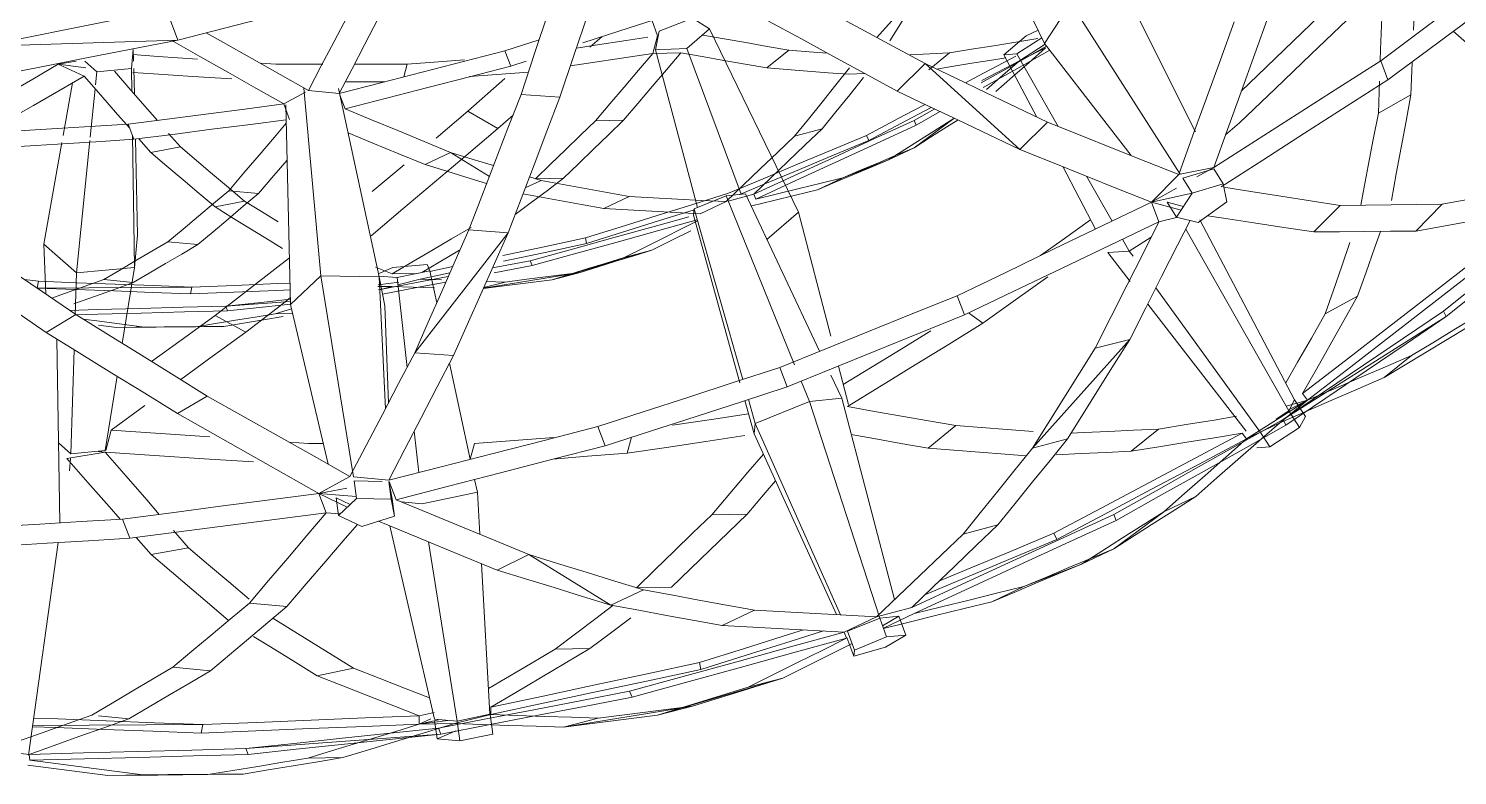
# Model space of a CAD drawing. Header units: inches. Extents: x -1427 to 2274, y -2183 to 260.
# Drawn here: x 793.73 to 799.29, y -439.28 to -436.37 of the extents above; entities that cross this region are included whole.
import ezdxf

# ---------------------------------------------------------------- set-up
doc = ezdxf.new("R2010")
doc.units = ezdxf.units.IN
doc.header["$MEASUREMENT"] = 0
doc.layers.add('G-IMPT', color=8, linetype='Continuous', lineweight=9)

# ---------------------------------------------------------------- blocks, each defined once
blk = doc.blocks.new('Family - ___-2596914-_A1004 - Light Fixture Schedule')
at = {"layer": 'G-IMPT'}
for p, q in [((-11.1362, -435.741), (-10.8007, -436.4304)), ((-11.2591, -436.1901), (-11.4533, -436.4071)), ((-10.2134, -436.7742), (-10.4952, -436.2116)), ((-14.1736, -436.417), (-14.2176, -436.2991)), ((-10.8007, -436.4304), (-10.6987, -436.2732)), ((-10.6987, -436.2732), (-10.2724, -436.9389)), ((-12.3073, -436.4007), (-12.3291, -436.3386)), ((-12.1712, -436.3319), (-12.3004, -436.3823)), ((-12.1712, -436.3319), (-12.1049, -436.3733)), ((-12.767, -436.4158), (-12.9005, -436.4592)), ((-12.5228, -436.4036), (-12.57, -436.4453)), ((-12.3255, -436.4689), (-12.3073, -436.4007)), ((-12.3004, -436.3823), (-12.3141, -436.4549)), ((-12.1049, -436.3733), (-12.1932, -436.4493)), ((-12.1049, -436.3733), (-11.7577, -437.0874)), ((-10.9584, -436.4741), (-10.8725, -436.4009)), ((-10.9087, -436.4709), (-10.8115, -436.4082)), ((-10.8725, -436.4009), (-10.8258, -436.3789)), ((-8.5608, -436.9517), (-9.2107, -436.3822)), ((-14.1736, -436.417), (-14.9431, -436.4424)), ((-14.3469, -436.4534), (-14.3545, -436.5282)), ((-14.3469, -436.4534), (-14.3458, -436.4993)), ((-12.878, -436.5186), (-12.9005, -436.4592)), ((-12.2161, -436.467), (-12.3255, -436.4689)), ((-12.1932, -436.4493), (-12.3141, -436.4549)), ((-12.3141, -436.4549), (-12.1514, -437.0685)), ((-12.1932, -436.4493), (-11.9807, -437.0171)), ((-11.7958, -436.4563), (-11.8814, -436.5255)), ((-11.1707, -436.4673), (-11.2512, -436.5324)), ((-10.9584, -436.4741), (-10.9087, -436.4709)), ((-10.9087, -436.4709), (-10.7472, -436.7538)), ((-10.8986, -436.4973), (-10.7982, -436.4336)), ((-10.7962, -436.4473), (-10.8986, -436.4973)), ((-10.8007, -436.4304), (-10.4632, -436.8667)), ((-14.5692, -436.4993), (-14.6387, -436.5114)), ((-14.5319, -436.5246), (-14.6387, -436.5114)), ((-14.5386, -436.5581), (-14.6387, -436.5114)), ((-14.4885, -436.541), (-14.5354, -436.4993)), ((-14.3452, -436.5274), (-14.3428, -436.6273)), ((-13.8525, -436.5075), (-13.7926, -436.5115)), ((-13.2809, -436.5115), (-13.2939, -436.5601)), ((-12.878, -436.5186), (-12.8185, -436.4993)), ((-11.3745, -436.6158), (-11.2649, -436.5089)), ((-11.2649, -436.5089), (-10.8973, -436.8424)), ((-10.8986, -436.4973), (-11.045, -436.5749)), ((-10.9584, -436.4741), (-10.8309, -436.7172)), ((-9.4643, -436.5714), (-9.4923, -436.4975)), ((-9.3693, -436.5045), (-9.3743, -436.6299)), ((-14.4885, -436.541), (-14.4936, -436.591)), ((-14.3545, -436.5282), (-14.4885, -436.541)), ((-14.3545, -436.5288), (-14.3532, -436.6154)), ((-13.0445, -436.6939), (-12.9007, -436.5664)), ((-11.4995, -436.5471), (-11.5636, -436.5502)), ((-9.5014, -436.7016), (-9.4969, -436.5775)), ((-14.5832, -436.5837), (-14.6198, -436.7889)), ((-14.4953, -436.6074), (-14.5144, -436.7945)), ((-13.6767, -436.6193), (-13.7614, -436.6657)), ((-13.6829, -436.6037), (-13.6166, -437.3347)), ((-13.5453, -436.6246), (-13.6652, -436.613)), ((-13.5483, -436.6058), (-13.39, -437.3383)), ((-13.5225, -436.6847), (-13.5427, -436.6316)), ((-12.6869, -436.6393), (-12.838, -436.6285)), ((-9.3743, -436.6299), (-9.5014, -436.7016)), ((-13.7387, -436.7257), (-13.7614, -436.6657)), ((-13.7534, -436.6696), (-13.7353, -437.4458)), ((-13.1687, -436.7983), (-13.0445, -436.6939)), ((-12.9285, -436.7617), (-13.0445, -436.6939)), ((-11.2281, -436.6853), (-11.3085, -436.7304)), ((-14.3445, -436.8034), (-14.3666, -436.7448)), ((-12.8691, -436.7093), (-12.9285, -436.7617)), ((-12.4397, -436.7293), (-12.5487, -436.7311)), ((-11.3007, -436.7487), (-11.3085, -436.7304)), ((-11.3078, -436.8359), (-11.1539, -436.7221)), ((-11.3007, -436.7487), (-11.2063, -436.6957)), ((-10.7896, -436.737), (-10.8973, -436.8424)), ((-10.0413, -436.7396), (-10.096, -436.7858)), ((-14.3506, -436.7873), (-14.3428, -437.302)), ((-14.3387, -436.8027), (-14.33, -437.1761)), ((-14.2781, -436.8543), (-14.325, -436.8009)), ((-14.2094, -436.7803), (-14.1637, -436.8328)), ((-11.6665, -436.7624), (-11.7731, -436.7909)), ((-11.4929, -436.7883), (-11.4843, -436.8079)), ((-14.6245, -436.8154), (-14.695, -437.2111)), ((-14.5157, -436.8075), (-14.5684, -437.3236)), ((-14.1637, -436.8328), (-14.2781, -436.8543)), ((-13.2113, -436.9017), (-13.1129, -436.8542)), ((-12.9611, -436.948), (-13.1129, -436.8542)), ((-11.3078, -436.8359), (-11.4082, -436.8837)), ((-13.4173, -437.007), (-13.293, -436.9026)), ((-11.4082, -436.8837), (-11.5859, -436.9529)), ((-10.7299, -436.9095), (-10.602, -437.1532)), ((-10.1417, -436.9127), (-10.2724, -436.9389)), ((-10.1417, -436.9127), (-10.2077, -436.9497)), ((-12.7593, -436.9631), (-12.8213, -436.9925)), ((-12.7593, -436.9631), (-12.8048, -436.949)), ((-12.6725, -436.9547), (-12.7816, -436.9565)), ((-11.6847, -436.9997), (-11.5859, -436.9529)), ((-10.6371, -436.9467), (-10.5371, -437.122)), ((-10.2784, -436.9401), (-10.3838, -437.0484)), ((-10.2622, -436.9549), (-10.1413, -436.9183)), ((-10.2622, -436.9549), (-10.226, -437.013)), ((-10.1051, -436.9764), (-10.1413, -436.9183)), ((-13.86, -437.0143), (-13.9756, -437.004)), ((-12.4174, -437.026), (-12.5163, -437.0726)), ((-12.1646, -437.0739), (-12.0396, -437.0229)), ((-12.0396, -437.0229), (-11.9649, -437.0156)), ((-12.0396, -437.0229), (-11.7732, -437.6812)), ((-11.9319, -437.0171), (-12.0312, -437.0436)), ((-11.9649, -437.0156), (-11.676, -437.6284)), ((-11.924, -437.0357), (-11.9319, -437.0171)), ((-10.2863, -436.9937), (-10.3838, -437.0484)), ((-10.226, -437.0132), (-10.3838, -437.0484)), ((-10.2866, -437.1064), (-10.226, -437.013)), ((-10.226, -437.013), (-10.1051, -436.9764)), ((-10.091, -437.0471), (-10.1051, -436.9764)), ((-13.9135, -437.0441), (-14.0288, -437.0667)), ((-12.1646, -437.0739), (-12.1673, -437.098)), ((-12.1646, -437.0739), (-11.9751, -437.738)), ((-12.0401, -437.046), (-12.1406, -437.0933)), ((-10.3552, -437.1242), (-10.3838, -437.0484)), ((-10.2692, -437.0795), (-10.3838, -437.0484)), ((-10.3227, -437.0483), (-10.2866, -437.1064)), ((-10.3227, -437.0483), (-10.2593, -437.0643)), ((-10.2031, -437.1274), (-10.091, -437.0471)), ((-9.6496, -437.0603), (-9.7519, -437.1638)), ((-9.2529, -437.0554), (-9.3554, -437.1605)), ((-12.1673, -437.098), (-11.986, -437.7507)), ((-11.7577, -437.0874), (-11.881, -437.1936)), ((-11.6326, -437.5699), (-11.7577, -437.0874)), ((-10.2866, -437.1082), (-10.3552, -437.1242)), ((-10.2866, -437.1064), (-10.2031, -437.1274)), ((-10.1959, -437.1163), (-9.8271, -437.8169)), ((-14.33, -437.1761), (-14.3428, -437.302)), ((-12.8879, -437.1672), (-13.2516, -437.634)), ((-12.8879, -437.1672), (-13.0413, -437.1562)), ((-12.5868, -437.1871), (-12.5826, -437.2083)), ((-10.4971, -437.1922), (-10.4705, -437.2387)), ((-10.3852, -437.1837), (-10.4705, -437.2387)), ((-10.251, -437.1527), (-9.8494, -437.8601)), ((-14.695, -437.2111), (-14.5684, -437.3236)), ((-14.695, -437.2111), (-14.6873, -437.4055)), ((-14.0954, -437.2131), (-14.2119, -437.202)), ((-12.3293, -437.235), (-12.7165, -437.3499)), ((-12.3293, -437.235), (-12.4359, -437.2632)), ((-10.4705, -437.2387), (-10.5543, -437.2442)), ((-10.4669, -437.3569), (-10.5543, -437.2442)), ((-10.4561, -437.2587), (-10.4705, -437.2387)), ((-14.3428, -437.302), (-14.5684, -437.3236)), ((-14.3898, -437.5975), (-14.3428, -437.302)), ((-13.4046, -437.3015), (-13.3393, -437.3269)), ((-13.3371, -437.3025), (-13.3944, -437.3273)), ((-13.2034, -437.291), (-13.3371, -437.3025)), ((-13.2034, -437.291), (-13.193, -437.3152)), ((-13.193, -437.3172), (-13.1037, -437.298)), ((-12.8026, -437.2761), (-12.9488, -437.3041)), ((-12.9424, -437.3227), (-12.7948, -437.2944)), ((-12.7948, -437.2944), (-12.8026, -437.2761)), ((-14.7698, -437.349), (-14.7154, -437.3556)), ((-14.7154, -437.3556), (-14.7214, -437.3825)), ((-14.5684, -437.3236), (-14.5734, -437.4866)), ((-14.3477, -437.3611), (-14.4613, -437.3493)), ((-13.7353, -437.4458), (-13.6166, -437.3347)), ((-13.39, -437.3383), (-13.6166, -437.3347)), ((-13.6166, -437.3347), (-13.4896, -438.1167)), ((-13.3139, -437.3589), (-13.3938, -437.3698)), ((-13.3204, -437.3416), (-13.3911, -437.3354)), ((-13.3657, -437.8517), (-13.39, -437.3383)), ((-13.3686, -437.4516), (-13.39, -437.3383)), ((-13.3393, -437.3269), (-13.2417, -437.3253)), ((-13.193, -437.3152), (-13.3204, -437.3416)), ((-13.3204, -437.3416), (-13.2814, -437.6908)), ((-13.2308, -437.3477), (-13.3173, -437.3695)), ((-13.1146, -437.3227), (-13.2308, -437.3477)), ((-13.2308, -437.3477), (-13.1479, -437.3504)), ((-13.193, -437.3152), (-13.1662, -437.44)), ((-12.608, -437.3214), (-12.9838, -437.3827)), ((-12.8991, -437.3587), (-12.9827, -437.3802)), ((-12.972, -437.3562), (-12.8991, -437.3587)), ((-12.608, -437.3214), (-12.7165, -437.3499)), ((-14.1192, -437.3785), (-14.7209, -437.3825)), ((-14.1192, -437.3785), (-14.1242, -437.4046)), ((-13.3422, -437.3758), (-13.3947, -437.3766)), ((-13.3422, -437.3758), (-13.3876, -437.3896)), ((-11.1126, -437.4868), (-11.1409, -437.412)), ((-9.9661, -437.9354), (-10.3672, -437.3814)), ((-9.5822, -437.4139), (-9.7085, -437.4826)), ((-13.7355, -437.4339), (-13.9862, -437.4526)), ((-13.9797, -437.4705), (-13.9862, -437.4526)), ((-13.795, -437.4822), (-13.7312, -437.4628)), ((-13.7353, -437.4458), (-13.5884, -438.0677)), ((-13.354, -437.8294), (-13.3686, -437.4516)), ((-10.0159, -437.9387), (-10.3991, -437.4443)), ((-9.2475, -437.4718), (-9.2369, -437.4935)), ((-14.686, -437.5556), (-14.571, -437.4851)), ((-14.4822, -437.5266), (-14.4124, -437.5355)), ((-14.0283, -437.4891), (-13.9085, -437.5537)), ((-13.7269, -437.4811), (-13.795, -437.4822)), ((-11.0958, -437.4788), (-11.0402, -437.5192)), ((-9.2369, -437.4935), (-9.8713, -437.8932)), ((-14.6441, -437.5814), (-14.6327, -438.2962)), ((-14.4124, -437.5355), (-14.3045, -437.5338)), ((-13.9943, -437.5313), (-14.1036, -437.5331)), ((-10.4691, -437.5819), (-10.8477, -438.0051)), ((-10.4691, -437.5819), (-10.6037, -437.6165)), ((-14.5776, -437.6223), (-14.5901, -438.0274)), ((-13.1007, -437.6451), (-13.2516, -437.634)), ((-13.1158, -437.6743), (-13.0354, -438.0486)), ((-11.8025, -437.7671), (-11.8313, -437.6912)), ((-11.5635, -437.8359), (-11.6025, -437.6858)), ((-9.372, -437.6446), (-9.4788, -437.7309)), ((-14.4561, -438.0146), (-14.4101, -437.7253)), ((-11.7475, -437.7447), (-11.7157, -437.8235)), ((-11.6326, -437.7207), (-11.5899, -437.8111)), ((-14.0594, -437.8024), (-14.1746, -437.8702)), ((-9.7962, -437.793), (-9.777, -437.819)), ((-14.3021, -437.8399), (-14.4332, -437.9353)), ((-11.9667, -437.8202), (-11.9307, -437.9499)), ((-11.953, -437.8157), (-11.9263, -437.9092)), ((-11.7157, -437.8235), (-11.9263, -437.9092)), ((-11.5899, -437.8111), (-11.7157, -437.8235)), ((-11.4417, -438.6672), (-11.7157, -437.8235)), ((-11.5899, -437.8111), (-11.3841, -438.5947)), ((-10.0143, -437.9694), (-9.777, -437.819)), ((-9.8494, -437.8601), (-9.8993, -437.8923)), ((-9.777, -437.819), (-9.8851, -437.9064)), ((-9.777, -437.819), (-9.8597, -437.8421)), ((-9.777, -437.819), (-9.8514, -437.8566)), ((-9.8271, -437.8169), (-9.8494, -437.8601)), ((-9.8494, -437.8601), (-9.8076, -437.9252)), ((-9.8271, -437.8169), (-9.7852, -437.882)), ((-11.9263, -437.9092), (-11.9307, -437.9499)), ((-11.5952, -438.654), (-11.9263, -437.9092)), ((-9.8851, -437.9064), (-10.0143, -437.9694)), ((-9.8611, -437.9163), (-9.8713, -437.8932)), ((-9.8076, -437.9252), (-9.7852, -437.882)), ((-14.4332, -437.9353), (-14.4544, -438.0146)), ((-13.2536, -437.9394), (-13.2357, -438.1)), ((-12.5109, -437.9963), (-12.5393, -437.9214)), ((-12.4079, -437.9629), (-12.4244, -438.025)), ((-11.61, -438.6533), (-11.9307, -437.9499)), ((-11.146, -437.9177), (-11.2539, -438.005)), ((-10.7112, -437.969), (-10.8477, -438.0051)), ((-10.3575, -437.9316), (-10.4633, -438.0173)), ((-10.0143, -437.9694), (-10.031, -437.9474)), ((-9.9645, -437.9379), (-9.9242, -438.0005)), ((-9.8076, -437.9252), (-9.9242, -438.0005)), ((-14.5901, -438.0274), (-14.6377, -437.9851)), ((-14.4562, -438.0213), (-14.6055, -438.0461)), ((-14.5901, -438.0274), (-14.4561, -438.0146)), ((-14.4562, -438.0213), (-14.4822, -438.0181)), ((-13.7401, -437.9823), (-13.6645, -437.9874)), ((-13.6645, -437.9874), (-13.6074, -437.9874)), ((-13.0191, -437.9873), (-13.0354, -438.0484)), ((-9.9242, -438.0005), (-9.974, -438.0037)), ((-14.5912, -438.0437), (-14.5946, -438.0934)), ((-13.5038, -438.1153), (-13.6252, -438.1819)), ((-13.3527, -438.13), (-13.4896, -438.1167)), ((-13.4869, -438.1331), (-13.378, -438.1348)), ((-13.4869, -438.1331), (-13.4782, -438.2011)), ((-13.3436, -438.2032), (-13.3523, -438.1352)), ((-13.3396, -438.2025), (-13.3523, -438.1352)), ((-13.3239, -438.2058), (-13.3507, -438.1352)), ((-13.0185, -438.1271), (-13.0078, -438.1771)), ((-13.5154, -438.161), (-13.6252, -438.1819)), ((-13.5966, -438.2575), (-13.6252, -438.1819)), ((-13.5145, -438.2351), (-13.6252, -438.1819)), ((-13.4792, -438.1935), (-13.6252, -438.1819)), ((-13.0078, -438.1771), (-13.2221, -438.2216)), ((-12.9985, -438.3405), (-13.0078, -438.1771)), ((-10.2111, -438.1928), (-10.3363, -438.253)), ((-13.5574, -438.1991), (-13.5487, -438.2671)), ((-13.5574, -438.1991), (-13.5033, -438.2246)), ((-13.5487, -438.2671), (-13.4782, -438.2011)), ((-13.4782, -438.2011), (-13.3436, -438.2032)), ((-13.3309, -438.2705), (-13.3436, -438.2032)), ((-13.3309, -438.2705), (-13.3396, -438.2025)), ((-13.3031, -438.2144), (-13.2221, -438.2216)), ((-14.3606, -438.3556), (-14.3886, -438.2816)), ((-13.5425, -438.2613), (-13.5966, -438.2575)), ((-13.5487, -438.2671), (-13.4576, -438.3099)), ((-13.4576, -438.3099), (-13.3309, -438.2705)), ((-11.9581, -438.262), (-12.0956, -438.2643)), ((-10.9829, -438.3039), (-11.1173, -438.3398)), ((-10.5215, -438.2865), (-10.5313, -438.2634)), ((-10.5304, -438.3965), (-10.3363, -438.253)), ((-14.2769, -438.4198), (-14.3361, -438.3524)), ((-14.1902, -438.3264), (-14.1325, -438.3926)), ((-13.349, -438.3079), (-13.175, -439.0597)), ((-10.7639, -438.3365), (-10.7531, -438.3612)), ((-14.7548, -439.1996), (-14.6395, -438.373)), ((-14.1325, -438.3926), (-14.2769, -438.4198)), ((-13.1982, -438.3699), (-13.086, -439.0676)), ((-10.5304, -438.3965), (-10.6571, -438.4568)), ((-12.9587, -439.0412), (-12.992, -438.4546)), ((-12.9313, -438.4795), (-12.8072, -438.4196)), ((-12.4878, -438.6169), (-12.8072, -438.4196)), ((-10.6571, -438.4568), (-10.8812, -438.5441)), ((-12.3612, -438.5569), (-12.4878, -438.6169)), ((-12.2517, -438.5463), (-12.3881, -438.5486)), ((-11.0058, -438.6031), (-10.8812, -438.5441)), ((-13.7496, -438.6216), (-13.8953, -438.6085)), ((-11.9299, -438.6363), (-12.0548, -438.695)), ((-11.3176, -438.6251), (-11.4541, -438.6615)), ((-11.4541, -438.6615), (-11.5809, -438.7212)), ((-11.4417, -438.6672), (-11.5668, -438.7181)), ((-11.367, -438.6598), (-11.4417, -438.6672)), ((-11.4417, -438.6672), (-11.4151, -438.7402)), ((-11.4307, -438.6973), (-11.367, -438.6598)), ((-11.4278, -438.7054), (-11.3077, -438.6485)), ((-11.367, -438.6598), (-11.3404, -438.7329)), ((-11.5709, -438.7447), (-11.5809, -438.7212)), ((-11.5428, -438.8153), (-11.5694, -438.7423)), ((-11.5402, -438.7912), (-11.5668, -438.7181)), ((-11.4151, -438.7402), (-11.5402, -438.7912)), ((-11.3404, -438.7329), (-11.4193, -438.7793)), ((-11.3404, -438.7329), (-11.4151, -438.7402)), ((-12.7045, -438.7877), (-12.5696, -438.7854)), ((-11.4193, -438.7793), (-11.5428, -438.8153)), ((-11.5402, -438.7912), (-11.5428, -438.8153)), ((-14.0464, -438.8723), (-14.1934, -438.8582)), ((-13.4893, -438.8618), (-13.631, -438.8909)), ((-12.1436, -438.8395), (-12.1383, -438.8662)), ((-11.8189, -438.8999), (-12.3072, -439.0449)), ((-11.8189, -438.8999), (-11.9534, -438.9355)), ((-12.406, -438.9748), (-12.4158, -438.9517)), ((-12.9549, -439.0136), (-12.9559, -439.0421)), ((-12.1703, -439.0088), (-12.6732, -439.0909)), ((-12.1703, -439.0088), (-12.3072, -439.0449)), ((-14.0764, -439.081), (-14.7388, -439.0853)), ((-14.3647, -439.0589), (-14.4822, -439.0468)), ((-14.0764, -439.081), (-14.0828, -439.1139)), ((-13.2343, -439.0797), (-13.2338, -439.0466)), ((-13.2343, -439.0797), (-13.1888, -439.0592)), ((-13.1594, -439.062), (-13.2343, -439.0797)), ((-13.1225, -439.0646), (-13.2343, -439.0797)), ((-13.0964, -439.0775), (-13.2343, -439.0797)), ((-13.1765, -439.0341), (-13.2338, -439.0466)), ((-13.086, -439.0676), (-13.175, -439.0597)), ((-13.1742, -439.0655), (-13.1646, -439.1365)), ((-12.9559, -439.0421), (-13.0964, -439.0775)), ((-13.086, -439.0676), (-12.9587, -439.0412)), ((-13.086, -439.0676), (-13.0756, -439.1443)), ((-12.9482, -439.1179), (-12.9585, -439.0424)), ((-12.5375, -439.0559), (-12.6732, -439.0909)), ((-13.1503, -439.1178), (-13.9087, -439.1744)), ((-13.1646, -439.1365), (-13.0923, -439.1052)), ((-13.1646, -439.1365), (-13.0756, -439.1443)), ((-13.1503, -439.1178), (-13.1597, -439.0945)), ((-13.0756, -439.1443), (-12.9482, -439.1179)), ((-14.752, -439.1972), (-14.8833, -439.1823)), ((-13.9005, -439.197), (-13.9087, -439.1744)), ((-14.7497, -439.2202), (-14.752, -439.1972)), ((-13.5314, -439.2096), (-13.6675, -439.2118)), ((-14.4462, -439.279), (-14.3102, -439.2768)), ((-13.9189, -439.2737), (-14.0568, -439.2759))]:
    blk.add_line(p, q, dxfattribs=at)
at = {"layer": 'G-IMPT', "flags": 128}
for points in [[(-12.6208, -435.9777), (-12.6751, -436.1404), (-12.7294, -436.3031), (-12.7837, -436.4658), (-12.838, -436.6285)], [(-12.6869, -436.6393), (-12.632, -436.4766), (-12.5771, -436.314), (-12.5222, -436.1514), (-12.4673, -435.9887)], [(-8.9734, -436.1125), (-9.1031, -436.2088), (-9.2329, -436.305), (-9.3626, -436.4012), (-9.4923, -436.4975)], [(-11.4031, -436.4202), (-11.3551, -436.3435), (-11.3071, -436.2668), (-11.2591, -436.1901)], [(-10.0355, -436.6164), (-9.9719, -436.5552), (-9.8328, -436.4213), (-9.6938, -436.2874), (-9.5547, -436.1535)], [(-9.4643, -436.5714), (-9.3344, -436.4755), (-9.2045, -436.3796), (-9.0747, -436.2838), (-8.9448, -436.1879)], [(-14.1736, -436.417), (-13.9918, -436.3705), (-13.81, -436.3241), (-13.6282, -436.2777), (-13.4465, -436.2312)], [(-13.4652, -436.2314), (-13.5152, -436.3268), (-13.5652, -436.4222), (-13.6152, -436.5176), (-13.6652, -436.613)], [(-13.5453, -436.6246), (-13.4954, -436.5285), (-13.4455, -436.4324), (-13.3955, -436.3363), (-13.3456, -436.2402)], [(-11.2649, -436.5089), (-11.3903, -436.4412), (-11.5156, -436.3734), (-11.6409, -436.3056), (-11.7663, -436.2379)], [(-9.4836, -436.2052), (-9.623, -436.3388), (-9.7625, -436.4724), (-9.9019, -436.606), (-10.0413, -436.7396)], [(-9.4941, -436.4975), (-9.4925, -436.4534), (-9.488, -436.3293), (-9.4836, -436.2052)], [(-9.3572, -436.2035), (-9.3592, -436.2538), (-9.3643, -436.3792)], [(-14.2176, -436.2991), (-14.399, -436.335), (-14.5803, -436.3708), (-14.7617, -436.4066), (-14.9431, -436.4424)], [(-12.5972, -436.4277), (-12.4568, -436.3823), (-12.3163, -436.3369)], [(-11.8743, -436.3431), (-11.7494, -436.4113), (-11.6244, -436.4795), (-11.4995, -436.5477), (-11.3745, -436.6158)], [(-10.0621, -436.3458), (-10.1162, -436.4944), (-10.1703, -436.6429), (-10.2243, -436.7915), (-10.2784, -436.9401)], [(-10.1417, -436.9127), (-10.0886, -436.7653), (-10.0355, -436.618), (-9.9824, -436.4706), (-9.9292, -436.3233)], [(-13.6652, -436.613), (-13.7753, -436.5509), (-13.8854, -436.4889), (-13.9956, -436.4269), (-14.0632, -436.3888)], [(-12.6223, -436.448), (-12.5493, -436.437), (-12.4283, -436.4188), (-12.345, -436.4063)], [(-12.1303, -436.3976), (-12.0467, -436.4123), (-11.9631, -436.4269), (-11.8795, -436.4416), (-11.7958, -436.4563)], [(-11.1707, -436.4673), (-11.0846, -436.4531), (-10.9984, -436.4389), (-10.9123, -436.4247), (-10.8261, -436.4104)], [(-14.8986, -436.5588), (-14.7174, -436.5233), (-14.5361, -436.4879), (-14.3548, -436.4524), (-14.1736, -436.417)], [(-14.197, -436.4186), (-14.0881, -436.4804), (-13.9792, -436.5422), (-13.8703, -436.604), (-13.7614, -436.6657)], [(-12.9005, -436.4592), (-13.0617, -436.5006), (-13.2229, -436.5419), (-13.3841, -436.5833), (-13.5453, -436.6246)], [(-12.3255, -436.4689), (-12.4465, -436.487), (-12.5675, -436.5051), (-12.6456, -436.5168)], [(-12.5487, -436.7311), (-12.4929, -436.6656), (-12.4371, -436.6), (-12.3813, -436.5344), (-12.3255, -436.4689)], [(-12.2161, -436.467), (-12.272, -436.5326), (-12.3279, -436.5981), (-12.3838, -436.6637), (-12.4397, -436.7293)], [(-11.8814, -436.5255), (-11.965, -436.5109), (-12.0487, -436.4963), (-12.1324, -436.4816), (-12.2161, -436.467)], [(-11.7958, -436.4563), (-11.7164, -436.4624), (-11.6457, -436.4679)], [(-11.3243, -436.4741), (-11.2475, -436.4707), (-11.1707, -436.4673)], [(-10.7925, -436.441), (-10.916, -436.5103), (-11.0468, -436.5836)], [(-11.0389, -436.6019), (-10.908, -436.5285), (-10.7802, -436.4569)], [(-10.7962, -436.4473), (-10.8608, -436.5041), (-10.9254, -436.5608), (-10.99, -436.6176)], [(-15.0341, -436.7404), (-14.9352, -436.6831), (-14.8364, -436.6259), (-14.7375, -436.5687), (-14.6387, -436.5114)], [(-14.349, -436.4738), (-14.2497, -436.4806), (-14.0973, -436.4909)], [(-13.7926, -436.5115), (-13.6647, -436.5115), (-13.6093, -436.5115)], [(-13.5225, -436.6847), (-13.3614, -436.6432), (-13.2003, -436.6016), (-13.0391, -436.5601), (-12.878, -436.5186)], [(-13.4866, -436.5115), (-13.4088, -436.5115), (-13.2809, -436.5115)], [(-13.2809, -436.5115), (-13.1585, -436.5019), (-13.0574, -436.4941)], [(-11.5636, -436.5502), (-11.643, -436.544), (-11.7225, -436.5378), (-11.8019, -436.5317), (-11.8814, -436.5255)], [(-11.5594, -436.5255), (-11.6128, -436.5919), (-11.6662, -436.6582), (-11.7197, -436.7246), (-11.7731, -436.7909)], [(-10.7896, -436.737), (-10.9084, -436.68), (-11.0273, -436.6229), (-11.1461, -436.5659), (-11.2649, -436.5089)], [(-10.9508, -436.4861), (-10.9975, -436.4937), (-11.0832, -436.5075), (-11.1689, -436.5214), (-11.2213, -436.5298)], [(-11.1083, -436.5841), (-11.0571, -436.5569), (-10.9119, -436.4798)], [(-11.0262, -436.6097), (-10.9624, -436.5535), (-10.8986, -436.4973)], [(-9.4923, -436.4975), (-9.6546, -436.6013), (-9.817, -436.7051), (-9.9793, -436.8089), (-10.1417, -436.9127)], [(-14.5386, -436.5581), (-14.6371, -436.6147), (-14.7356, -436.6714), (-14.834, -436.7281), (-14.9325, -436.7848)], [(-14.3608, -436.7603), (-14.4083, -436.7062), (-14.4735, -436.6321), (-14.5386, -436.5581)], [(-14.4203, -436.5384), (-14.3561, -436.612), (-14.292, -436.6856), (-14.2533, -436.73)], [(-13.9629, -436.5683), (-14.1153, -436.5583), (-14.2678, -436.5484), (-14.3489, -436.5431)], [(-13.3691, -436.5794), (-13.4269, -436.5792), (-13.5216, -436.579)], [(-12.8094, -436.5414), (-12.9318, -436.5509), (-13.0391, -436.5593)], [(-11.6665, -436.7624), (-11.6126, -436.6961), (-11.5588, -436.6297), (-11.5049, -436.5633)], [(-10.1125, -436.9878), (-9.9507, -436.8839), (-9.7886, -436.7797), (-9.6264, -436.6755), (-9.4643, -436.5714)], [(-12.838, -436.6285), (-12.8889, -436.7605), (-12.9397, -436.8924), (-12.9905, -437.0243), (-13.0413, -437.1562)], [(-11.3745, -436.6158), (-11.2552, -436.6725), (-11.1359, -436.7291), (-11.0166, -436.7857), (-10.8973, -436.8424)], [(-9.3743, -436.6299), (-9.3934, -436.7327), (-9.4126, -436.8355), (-9.4317, -436.9383), (-9.4508, -437.0411)], [(-13.7614, -436.6657), (-13.9127, -436.6855), (-14.064, -436.7053), (-14.2153, -436.725), (-14.3666, -436.7448)], [(-13.1129, -436.8542), (-13.2153, -436.8118), (-13.3177, -436.7695), (-13.4201, -436.7271), (-13.5225, -436.6847)], [(-12.8879, -437.1672), (-12.8376, -437.0353), (-12.7874, -436.9033), (-12.7372, -436.7713), (-12.6869, -436.6393)], [(-11.4929, -436.7883), (-11.3476, -436.7112), (-11.2655, -436.6676)], [(-11.2413, -436.6791), (-11.3379, -436.7302), (-11.4843, -436.8079)], [(-14.3666, -436.7448), (-14.4943, -436.7524), (-14.6219, -436.7601), (-14.7495, -436.7677), (-14.8771, -436.7754)], [(-14.3445, -436.8034), (-14.193, -436.784), (-14.0416, -436.7645), (-13.8902, -436.7451), (-13.752, -436.7274)], [(-13.7517, -436.7409), (-13.7979, -436.7952), (-13.8572, -436.8648), (-13.9164, -436.9344), (-13.9756, -437.004)], [(-12.7816, -436.9565), (-12.7234, -436.9001), (-12.6652, -436.8438), (-12.607, -436.7875), (-12.5487, -436.7311)], [(-12.4397, -436.7293), (-12.4979, -436.7856), (-12.5561, -436.842), (-12.6143, -436.8983), (-12.6725, -436.9547)], [(-11.3085, -436.7304), (-11.4643, -436.8021), (-11.6202, -436.8737), (-11.776, -436.9454), (-11.9319, -437.0171)], [(-11.924, -437.0357), (-11.7682, -436.9639), (-11.6124, -436.8922), (-11.4566, -436.8204), (-11.3007, -436.7487)], [(-11.4082, -436.8837), (-11.3446, -436.8433), (-11.2811, -436.8029), (-11.2175, -436.7625), (-11.1539, -436.7221)], [(-11.1371, -436.727), (-11.1812, -436.7551), (-11.2445, -436.7955), (-11.3078, -436.8359)], [(-10.2784, -436.9401), (-10.4062, -436.8893), (-10.534, -436.8385), (-10.6618, -436.7878), (-10.7896, -436.737)], [(-9.5695, -437.0593), (-9.56, -437.0098), (-9.5405, -436.9071), (-9.5209, -436.8043), (-9.5014, -436.7016)], [(-14.8545, -436.8353), (-14.727, -436.8273), (-14.5995, -436.8194), (-14.472, -436.8114), (-14.3445, -436.8034)], [(-13.5109, -436.7786), (-13.4153, -436.8179), (-13.3133, -436.8598), (-13.2113, -436.9017)], [(-12.9285, -436.7617), (-13.0518, -436.8659), (-13.1751, -436.9702), (-13.2984, -437.0745), (-13.4217, -437.1787)], [(-11.7731, -436.7909), (-11.8398, -436.8547), (-11.9066, -436.9185), (-11.9734, -436.9822), (-12.0401, -437.046)], [(-12.0307, -437.0128), (-11.8962, -436.9567), (-11.7618, -436.9006), (-11.6273, -436.8444), (-11.4929, -436.7883)], [(-11.9319, -437.0171), (-11.8655, -436.9534), (-11.7992, -436.8898), (-11.7328, -436.8261), (-11.6665, -436.7624)], [(-14.0288, -437.0667), (-14.0911, -437.0136), (-14.1534, -436.9605), (-14.2158, -436.9074), (-14.2781, -436.8543)], [(-14.1637, -436.8328), (-14.1011, -436.8856), (-14.0386, -436.9384), (-13.976, -436.9913), (-13.9135, -437.0441)], [(-12.9449, -436.9059), (-13.0245, -436.8814), (-13.1129, -436.8542)], [(-11.4843, -436.8079), (-11.6193, -436.8643), (-11.7542, -436.9207), (-11.8892, -436.9771), (-11.9864, -437.0177)], [(-11.3078, -436.8359), (-11.3773, -436.8651), (-11.4468, -436.8944), (-11.5164, -436.9237), (-11.5859, -436.9529)], [(-10.8973, -436.8424), (-10.7689, -436.8939), (-10.6405, -436.9454), (-10.5122, -436.9969), (-10.3838, -437.0484)], [(-13.86, -437.0143), (-13.7999, -436.9443), (-13.7484, -436.8842)], [(-13.2113, -436.9017), (-13.1234, -436.9289), (-13.0355, -436.9562), (-12.9718, -436.9759)], [(-11.6847, -436.9997), (-11.6156, -436.9707), (-11.5465, -436.9417), (-11.4774, -436.9127), (-11.4082, -436.8837)], [(-12.6725, -436.9547), (-12.7355, -437.0021), (-12.7985, -437.0495), (-12.8609, -437.0964)], [(-12.4174, -437.026), (-12.5028, -437.0103), (-12.5883, -436.9945), (-12.6738, -436.9788), (-12.7593, -436.9631)], [(-11.5859, -436.9529), (-11.6704, -436.9736), (-11.755, -436.9943), (-11.8395, -437.015), (-11.924, -437.0357)], [(-8.5882, -436.9462), (-8.7531, -437.0776), (-8.9179, -437.209), (-9.0827, -437.3404), (-9.2475, -437.4718)], [(-9.2369, -437.4935), (-9.0709, -437.3612), (-8.9048, -437.2289), (-8.7387, -437.0966), (-8.5726, -436.9643)], [(-13.9756, -437.004), (-14.0347, -437.0535), (-14.0938, -437.103), (-14.1528, -437.1525), (-14.2119, -437.202)], [(-14.0954, -437.2131), (-14.0366, -437.1634), (-13.9777, -437.1137), (-13.9189, -437.064), (-13.86, -437.0143)], [(-12.8303, -437.0159), (-12.7738, -437.0261), (-12.688, -437.0416), (-12.6022, -437.0571), (-12.5163, -437.0726)], [(-12.5868, -437.1871), (-12.4478, -437.1436), (-12.3087, -437.1), (-12.1697, -437.0564), (-12.0307, -437.0128)], [(-12.0401, -437.046), (-12.1344, -437.041), (-12.2287, -437.036), (-12.3231, -437.031), (-12.4174, -437.026)], [(-11.9395, -437.0623), (-11.8546, -437.0415), (-11.7696, -437.0206), (-11.6847, -436.9997)], [(-9.6496, -437.0603), (-9.7654, -437.0422), (-9.8812, -437.0242), (-9.997, -437.0061), (-10.1024, -436.9897)], [(-8.8843, -436.991), (-8.9764, -437.0071), (-9.0686, -437.0232), (-9.1607, -437.0393), (-9.2529, -437.0554)], [(-13.766, -437.2279), (-13.8317, -437.1876), (-13.8974, -437.1473), (-13.9631, -437.107), (-14.0288, -437.0667)], [(-13.9135, -437.0441), (-13.8485, -437.0843), (-13.7836, -437.1244)], [(-12.1638, -437.0772), (-12.3034, -437.1209), (-12.443, -437.1646), (-12.5826, -437.2083)], [(-12.5163, -437.0726), (-12.4224, -437.0778), (-12.3285, -437.083), (-12.2346, -437.0881), (-12.1406, -437.0933)], [(-10.3838, -437.0484), (-10.5731, -437.1393), (-10.7624, -437.2302), (-10.9517, -437.3211), (-11.1409, -437.412)], [(-9.2529, -437.0554), (-9.3521, -437.0567), (-9.4513, -437.0579), (-9.5504, -437.0591), (-9.6496, -437.0603)], [(-14.571, -437.4851), (-14.7022, -437.3953), (-14.8334, -437.3055), (-14.9646, -437.2157), (-15.0958, -437.1259)], [(-12.1847, -437.1055), (-12.3061, -437.139), (-12.4716, -437.1847), (-12.6371, -437.2304), (-12.8026, -437.2761)], [(-12.7948, -437.2944), (-12.6293, -437.2488), (-12.4638, -437.2032), (-12.2982, -437.1575), (-12.1523, -437.1173)], [(-12.1512, -437.1211), (-12.2085, -437.1497), (-12.2843, -437.1876), (-12.3601, -437.2254), (-12.4359, -437.2632)], [(-11.1126, -437.4868), (-10.9232, -437.3962), (-10.7339, -437.3055), (-10.5445, -437.2149), (-10.3552, -437.1242)], [(-10.8156, -437.2557), (-10.7324, -437.1961), (-10.6213, -437.1164)], [(-10.3552, -437.1242), (-10.4173, -437.2473), (-10.4794, -437.3703), (-10.5415, -437.4934), (-10.6037, -437.6165)], [(-10.4691, -437.5819), (-10.4069, -437.4596), (-10.3448, -437.3373), (-10.2827, -437.215), (-10.2342, -437.1196)], [(-10.1662, -437.101), (-10.1034, -437.1105), (-9.9862, -437.1283), (-9.869, -437.146), (-9.7519, -437.1638)], [(-9.3554, -437.1605), (-9.2625, -437.144), (-9.1695, -437.1274), (-9.0765, -437.1108), (-8.9835, -437.0943)], [(-13.3393, -437.3269), (-13.2623, -437.2817), (-13.1854, -437.2365), (-13.1084, -437.1912), (-13.0315, -437.146)], [(-13.0413, -437.1562), (-13.0939, -437.2757), (-13.1464, -437.3951), (-13.199, -437.5146), (-13.2516, -437.634)], [(-13.1007, -437.6451), (-13.0475, -437.5256), (-12.9943, -437.4062), (-12.9411, -437.2867), (-12.8879, -437.1672)], [(-12.9084, -437.2561), (-12.7476, -437.2216), (-12.5868, -437.1871)], [(-12.3293, -437.235), (-12.2531, -437.197), (-12.1769, -437.1591)], [(-9.7519, -437.1638), (-9.6528, -437.163), (-9.5537, -437.1622), (-9.4546, -437.1613), (-9.3554, -437.1605)], [(-9.4933, -437.1617), (-9.5165, -437.2275), (-9.5494, -437.3207), (-9.5822, -437.4139)], [(-15.2068, -437.1964), (-15.0766, -437.2862), (-14.9464, -437.376), (-14.8162, -437.4658), (-14.686, -437.5556)], [(-14.2119, -437.202), (-14.2743, -437.2388), (-14.3366, -437.2756), (-14.399, -437.3125), (-14.4613, -437.3493)], [(-14.3477, -437.3611), (-14.2846, -437.3241), (-14.2216, -437.2871), (-14.1585, -437.2501), (-14.0954, -437.2131)], [(-13.0773, -437.2347), (-13.1536, -437.2799), (-13.2242, -437.3217)], [(-12.5826, -437.2083), (-12.7446, -437.2432), (-12.9067, -437.278)], [(-12.608, -437.3214), (-12.5383, -437.2998), (-12.4686, -437.2782), (-12.399, -437.2566), (-12.3293, -437.235)], [(-9.7085, -437.4826), (-9.6763, -437.39), (-9.644, -437.2975), (-9.6118, -437.205)], [(-14.0283, -437.4891), (-13.9066, -437.3947), (-13.7849, -437.3002), (-13.7395, -437.265)], [(-12.4359, -437.2632), (-12.5061, -437.2849), (-12.5762, -437.3066), (-12.6464, -437.3282), (-12.7165, -437.3499)], [(-9.7962, -437.793), (-9.6293, -437.664), (-9.4625, -437.5349), (-9.2957, -437.4059), (-9.1289, -437.2768)], [(-9.1053, -437.2988), (-9.2732, -437.4288), (-9.4411, -437.5589), (-9.609, -437.6889), (-9.777, -437.819)], [(-14.7154, -437.3556), (-14.5663, -437.3613), (-14.4173, -437.3671), (-14.2682, -437.3728), (-14.1192, -437.3785)], [(-14.4613, -437.3493), (-14.538, -437.3765), (-14.6146, -437.4036), (-14.6643, -437.4212)], [(-14.578, -437.4433), (-14.5012, -437.4159), (-14.4245, -437.3885), (-14.3477, -437.3611)], [(-13.1209, -437.3372), (-13.2449, -437.361), (-13.3924, -437.3893)], [(-13.3771, -437.4063), (-13.2374, -437.3794), (-13.1305, -437.3589)], [(-12.7165, -437.3499), (-12.789, -437.359), (-12.8616, -437.3682), (-12.9341, -437.3773), (-12.9842, -437.3836)], [(-12.8991, -437.3587), (-12.8263, -437.3493), (-12.7535, -437.34), (-12.6807, -437.3307), (-12.608, -437.3214)], [(-10.7876, -437.3382), (-10.9139, -437.4287), (-11.0402, -437.5192)], [(-14.1242, -437.4046), (-14.2735, -437.3991), (-14.4228, -437.3936), (-14.5721, -437.388), (-14.7209, -437.3825)], [(-13.7366, -437.389), (-13.7878, -437.3911), (-13.956, -437.3979), (-14.1242, -437.4046)], [(-14.1192, -437.3785), (-13.9522, -437.3717), (-13.7852, -437.3649), (-13.7372, -437.363)], [(-13.1744, -437.3811), (-13.2583, -437.3784), (-13.3422, -437.3758)], [(-11.1409, -437.412), (-11.3135, -437.4818), (-11.4861, -437.5516), (-11.6587, -437.6214), (-11.8313, -437.6912)], [(-9.5822, -437.4139), (-9.6357, -437.5087), (-9.6892, -437.6035), (-9.7427, -437.6983), (-9.7962, -437.793)], [(-13.9862, -437.4526), (-14.1533, -437.4572), (-14.3205, -437.4617), (-14.4876, -437.4662), (-14.5945, -437.469)], [(-14.571, -437.4867), (-14.4846, -437.4843), (-14.3163, -437.4797), (-14.148, -437.4751), (-13.9797, -437.4705)], [(-13.7357, -437.4259), (-13.8377, -437.4368), (-13.9862, -437.4526)], [(-13.9797, -437.4705), (-13.831, -437.4548), (-13.7353, -437.4447)], [(-13.7359, -437.4207), (-13.7868, -437.46), (-13.9085, -437.5537)], [(-9.2475, -437.4718), (-9.4035, -437.5772), (-9.5594, -437.6825), (-9.7153, -437.7879), (-9.8713, -437.8932)], [(-9.372, -437.6446), (-9.2899, -437.595), (-9.2077, -437.5453), (-9.1256, -437.4957), (-9.0435, -437.446)], [(-14.0594, -437.8024), (-14.1873, -437.7231), (-14.3152, -437.6438), (-14.4431, -437.5644), (-14.571, -437.4851)], [(-14.3045, -437.5338), (-14.3916, -437.5226), (-14.4787, -437.5114), (-14.5418, -437.5032)], [(-14.276, -437.6681), (-14.161, -437.585), (-14.0283, -437.4891)], [(-14.1036, -437.5331), (-14.0264, -437.5204), (-13.9493, -437.5077), (-13.8721, -437.495), (-13.795, -437.4822)], [(-13.7639, -437.4932), (-13.8407, -437.5059), (-13.9175, -437.5186), (-13.9943, -437.5313)], [(-11.8025, -437.7671), (-11.63, -437.697), (-11.4575, -437.627), (-11.285, -437.5569), (-11.1126, -437.4868)], [(-11.0402, -437.5192), (-11.1721, -437.6003), (-11.304, -437.6815), (-11.436, -437.7626), (-11.5679, -437.8437)], [(-9.8614, -437.7517), (-9.8157, -437.6712), (-9.7621, -437.5769), (-9.7085, -437.4826)], [(-9.8611, -437.9163), (-9.7051, -437.8106), (-9.549, -437.7049), (-9.393, -437.5992), (-9.2369, -437.4935)], [(-14.686, -437.5556), (-14.5582, -437.6342), (-14.4303, -437.7129), (-14.3024, -437.7916), (-14.1746, -437.8702)], [(-14.4124, -437.5355), (-14.3352, -437.5349), (-14.258, -437.5343), (-14.1808, -437.5337), (-14.1036, -437.5331)], [(-13.9943, -437.5313), (-14.0718, -437.532), (-14.1494, -437.5326), (-14.2269, -437.5332), (-14.3045, -437.5338)], [(-13.9085, -437.5537), (-14.0397, -437.6491), (-14.1625, -437.7385)], [(-11.5837, -437.758), (-11.5071, -437.7109), (-11.3751, -437.6298), (-11.2431, -437.5487)], [(-10.7112, -437.969), (-10.6506, -437.8722), (-10.5901, -437.7754), (-10.5296, -437.6787), (-10.4691, -437.5819)], [(-9.1517, -437.5335), (-9.2335, -437.5828), (-9.3152, -437.6322), (-9.397, -437.6816), (-9.4788, -437.7309)], [(-13.2516, -437.634), (-13.3147, -437.7543), (-13.3777, -437.8747), (-13.4408, -437.995), (-13.5038, -438.1153)], [(-10.6037, -437.6165), (-10.6647, -437.7136), (-10.7257, -437.8108), (-10.7867, -437.9079), (-10.8477, -438.0051)], [(-13.3527, -438.13), (-13.2897, -438.0088), (-13.2267, -437.8876), (-13.1637, -437.7663), (-13.1007, -437.6451)], [(-11.8313, -437.6912), (-12.0083, -437.7488), (-12.1853, -437.8063), (-12.3623, -437.8639), (-12.5393, -437.9214)], [(-9.777, -437.819), (-9.6757, -437.7754), (-9.5745, -437.7318), (-9.4732, -437.6882), (-9.372, -437.6446)], [(-9.4788, -437.7309), (-9.5803, -437.7748), (-9.6819, -437.8186), (-9.7835, -437.8625), (-9.8851, -437.9064)], [(-13.5038, -438.1153), (-13.6427, -438.0371), (-13.7816, -437.9589), (-13.9205, -437.8806), (-14.0594, -437.8024)], [(-12.5109, -437.9963), (-12.3338, -437.939), (-12.1567, -437.8817), (-11.9796, -437.8244), (-11.8025, -437.7671)], [(-11.5679, -437.8437), (-11.4624, -437.8622), (-11.3569, -437.8807), (-11.2515, -437.8992), (-11.146, -437.9177)], [(-14.1746, -437.8702), (-14.0372, -437.9481), (-13.8999, -438.0261), (-13.7625, -438.104), (-13.6252, -438.1819)], [(-12.2489, -437.9163), (-12.0963, -437.8934), (-11.9524, -437.8718)], [(-9.8713, -437.8932), (-10.0363, -437.9858), (-10.2013, -438.0783), (-10.3663, -438.1709), (-10.5313, -438.2634)], [(-10.5215, -438.2865), (-10.3564, -438.1939), (-10.1913, -438.1014), (-10.0262, -438.0088), (-9.8611, -437.9163)], [(-10.3575, -437.9316), (-10.2489, -437.9137), (-10.1402, -437.8958), (-10.0531, -437.8814)], [(-9.8851, -437.9064), (-9.9666, -437.978), (-10.0481, -438.0496), (-10.1296, -438.1212), (-10.2111, -438.1928)], [(-14.4332, -437.9353), (-14.241, -437.9483), (-14.0489, -437.9614)], [(-12.5393, -437.9214), (-12.7426, -437.9736), (-12.946, -438.0257), (-13.1493, -438.0779), (-13.3527, -438.13)], [(-13.0191, -437.9873), (-12.8647, -437.9753), (-12.7103, -437.9633)], [(-11.9667, -437.9565), (-12.1193, -437.9793), (-12.2719, -438.0022), (-12.4244, -438.025)], [(-11.2539, -438.005), (-11.3594, -437.9866), (-11.465, -437.9681), (-11.5527, -437.9528)], [(-11.146, -437.9177), (-11.0458, -437.9255), (-10.9455, -437.9332), (-10.8453, -437.9409)], [(-10.9829, -438.3039), (-10.9149, -438.2201), (-10.847, -438.1364), (-10.7791, -438.0527), (-10.7112, -437.969)], [(-10.7639, -438.3365), (-10.5807, -438.2392), (-10.3975, -438.1419), (-10.2142, -438.0447), (-10.031, -437.9474)], [(-10.0143, -437.9694), (-10.199, -438.0674), (-10.3837, -438.1653), (-10.5684, -438.2632), (-10.7531, -438.3612)], [(-10.6972, -437.9466), (-10.6482, -437.9444), (-10.5513, -437.9402), (-10.4544, -437.9359), (-10.3575, -437.9316)], [(-10.031, -437.9474), (-10.1391, -437.9649), (-10.2472, -437.9823), (-10.3552, -437.9998), (-10.4633, -438.0173)], [(-10.3363, -438.253), (-10.2558, -438.1821), (-10.1753, -438.1112), (-10.0948, -438.0403), (-10.0143, -437.9694)], [(-13.8793, -438.059), (-14.0716, -438.0464), (-14.2639, -438.0339), (-14.4562, -438.0213)], [(-14.4562, -438.0213), (-14.3753, -438.1141), (-14.2944, -438.2069), (-14.2456, -438.2629)], [(-13.3239, -438.2058), (-13.1206, -438.1534), (-12.9174, -438.101), (-12.7142, -438.0486), (-12.5109, -437.9963)], [(-12.4244, -438.025), (-12.5788, -438.0371), (-12.7142, -438.0476)], [(-12.0956, -438.2643), (-12.0252, -438.1817), (-11.9548, -438.099), (-11.8949, -438.0285)], [(-10.8716, -438.0347), (-10.9532, -438.0283), (-11.0534, -438.0206), (-11.1536, -438.0128), (-11.2539, -438.005)], [(-10.8477, -438.0051), (-10.9151, -438.0887), (-10.9825, -438.1724), (-11.0499, -438.2561), (-11.1173, -438.3398)], [(-10.4633, -438.0173), (-10.5608, -438.022), (-10.6582, -438.0267), (-10.7556, -438.0314)], [(-14.3979, -438.2821), (-14.4412, -438.2329), (-14.5233, -438.1395), (-14.6055, -438.0461)], [(-11.8475, -438.1323), (-11.8876, -438.1793), (-11.9581, -438.262)], [(-13.6252, -438.1819), (-13.816, -438.2068), (-14.0069, -438.2317), (-14.1977, -438.2567), (-14.3886, -438.2816)], [(-10.2111, -438.1928), (-10.2909, -438.2437), (-10.3707, -438.2946), (-10.4506, -438.3455), (-10.5304, -438.3965)], [(-12.8072, -438.4196), (-12.9364, -438.3662), (-13.0655, -438.3127), (-13.1947, -438.2593), (-13.3239, -438.2058)], [(-14.3886, -438.2816), (-14.5495, -438.2912), (-14.7105, -438.3009), (-14.8715, -438.3106), (-15.0324, -438.3202)], [(-14.3606, -438.3556), (-14.1696, -438.331), (-13.9786, -438.3065), (-13.7876, -438.282), (-13.5966, -438.2575)], [(-13.5966, -438.2575), (-13.6713, -438.3452), (-13.746, -438.433), (-13.8206, -438.5208), (-13.8953, -438.6085)], [(-13.7496, -438.6216), (-13.6737, -438.5332), (-13.5978, -438.4448), (-13.5219, -438.3564), (-13.475, -438.3018)], [(-13.393, -438.2898), (-13.3174, -438.3209), (-13.1887, -438.3738), (-13.06, -438.4267), (-12.9313, -438.4795)], [(-12.3891, -438.5483), (-12.3159, -438.4776), (-12.2425, -438.4065), (-12.1691, -438.3354), (-12.0956, -438.2643)], [(-11.9581, -438.262), (-12.0315, -438.3331), (-12.1049, -438.4042), (-12.1783, -438.4753), (-12.2517, -438.5463)], [(-10.5313, -438.2634), (-10.7279, -438.3538), (-10.9244, -438.4442), (-11.121, -438.5347), (-11.3176, -438.6251)], [(-11.3176, -438.6251), (-11.2339, -438.5448), (-11.1502, -438.4645), (-11.0665, -438.3842), (-10.9829, -438.3039)], [(-11.3077, -438.6485), (-11.1111, -438.558), (-10.9146, -438.4675), (-10.7181, -438.377), (-10.5215, -438.2865)], [(-10.6571, -438.4568), (-10.5769, -438.4058), (-10.4967, -438.3549), (-10.4165, -438.304), (-10.3363, -438.253)], [(-15.0039, -438.3957), (-14.8431, -438.3857), (-14.6823, -438.3756), (-14.5214, -438.3656), (-14.3606, -438.3556)], [(-11.1173, -438.3398), (-11.2015, -438.4202), (-11.2857, -438.5006), (-11.3699, -438.5811), (-11.4541, -438.6615)], [(-10.7531, -438.3612), (-10.9233, -438.4323), (-11.0935, -438.5035), (-11.2638, -438.5746)], [(-11.2116, -438.5234), (-11.103, -438.4781), (-10.9335, -438.4073), (-10.7639, -438.3365)], [(-14.1325, -438.3926), (-14.0536, -438.4592), (-13.9747, -438.5258), (-13.8959, -438.5925)], [(-10.5304, -438.3965), (-10.6181, -438.4334), (-10.7058, -438.4703), (-10.7935, -438.5072), (-10.8812, -438.5441)], [(-13.976, -438.6761), (-14.041, -438.6207), (-14.1196, -438.5537), (-14.1982, -438.4867), (-14.2769, -438.4198)], [(-12.3612, -438.5569), (-12.4727, -438.5226), (-12.5842, -438.4883), (-12.6957, -438.4539), (-12.8072, -438.4196)], [(-11.0058, -438.6031), (-10.9187, -438.5665), (-10.8315, -438.5299), (-10.7443, -438.4933), (-10.6571, -438.4568)], [(-12.9313, -438.4795), (-12.8204, -438.5139), (-12.7096, -438.5482), (-12.5987, -438.5826), (-12.4878, -438.6169)], [(-11.9299, -438.6363), (-12.0377, -438.6164), (-12.1455, -438.5966), (-12.2533, -438.5767), (-12.3612, -438.5569)], [(-10.8812, -438.5441), (-10.9878, -438.5702), (-11.0944, -438.5963), (-11.2011, -438.6224), (-11.3077, -438.6485)], [(-13.8953, -438.6085), (-13.9699, -438.6709), (-14.0444, -438.7334), (-14.1189, -438.7958), (-14.1934, -438.8582)], [(-14.0464, -438.8723), (-13.9722, -438.8096), (-13.898, -438.747), (-13.8238, -438.6843), (-13.7496, -438.6216)], [(-12.7045, -438.7877), (-12.6257, -438.7279), (-12.547, -438.6681), (-12.481, -438.6181)], [(-12.4878, -438.6169), (-12.3795, -438.6364), (-12.2713, -438.656), (-12.163, -438.6755), (-12.0548, -438.695)], [(-11.4541, -438.6615), (-11.5731, -438.6552), (-11.692, -438.6489), (-11.811, -438.6426), (-11.9299, -438.6363)], [(-11.4273, -438.7067), (-11.3272, -438.6821), (-11.2201, -438.6558), (-11.113, -438.6295), (-11.0058, -438.6031)], [(-13.8037, -438.6673), (-13.735, -438.7098), (-13.6531, -438.7605), (-13.5712, -438.8111), (-13.4893, -438.8618)], [(-12.4106, -438.6659), (-12.4901, -438.7257), (-12.5696, -438.7854)], [(-12.0548, -438.695), (-11.9363, -438.7016), (-11.8178, -438.7081), (-11.6994, -438.7147), (-11.5809, -438.7212)], [(-13.631, -438.8909), (-13.7139, -438.8401), (-13.7967, -438.7893), (-13.8796, -438.7384)], [(-11.5809, -438.7212), (-11.7896, -438.7788), (-11.9983, -438.8365), (-12.2071, -438.8941), (-12.4158, -438.9517)], [(-12.406, -438.9748), (-12.1973, -438.9173), (-11.9885, -438.8597), (-11.7797, -438.8022), (-11.5709, -438.7447)], [(-12.1436, -438.8395), (-11.9683, -438.7846), (-11.7929, -438.7296), (-11.7384, -438.7125)], [(-11.661, -438.7168), (-11.7862, -438.756), (-11.9622, -438.8111), (-12.1383, -438.8662)], [(-11.5709, -438.7447), (-11.6665, -438.7924), (-11.7621, -438.8401), (-11.8577, -438.8878), (-11.9534, -438.9355)], [(-12.9644, -438.9404), (-12.8986, -438.9018), (-12.8016, -438.8447), (-12.7045, -438.7877)], [(-12.5696, -438.7854), (-12.6659, -438.8425), (-12.7623, -438.8995), (-12.8586, -438.9565), (-12.9549, -439.0136)], [(-11.8189, -438.8999), (-11.7227, -438.852), (-11.6266, -438.8042), (-11.5494, -438.7658)], [(-14.1934, -438.8582), (-14.2721, -438.9047), (-14.3507, -438.9512), (-14.4293, -438.9976), (-14.508, -439.0441)], [(-13.4893, -438.8618), (-13.3901, -438.9003), (-13.291, -438.9388), (-13.1943, -438.9764)], [(-12.9549, -439.0136), (-12.7521, -438.9701), (-12.5493, -438.9265), (-12.3465, -438.883), (-12.1436, -438.8395)], [(-14.3647, -439.0589), (-14.2851, -439.0123), (-14.2056, -438.9656), (-14.126, -438.919), (-14.0464, -438.8723)], [(-13.2338, -439.0466), (-13.3331, -439.0077), (-13.4324, -438.9687), (-13.5317, -438.9298), (-13.631, -438.8909)], [(-12.1383, -438.8662), (-12.3427, -438.9102), (-12.5471, -438.9542), (-12.7515, -438.9981), (-12.9559, -439.0421)], [(-12.1703, -439.0088), (-12.0825, -438.9816), (-11.9946, -438.9544), (-11.9067, -438.9271), (-11.8189, -438.8999)], [(-12.4158, -438.9517), (-12.6018, -438.9874), (-12.7878, -439.0231), (-12.9737, -439.0588), (-13.1597, -439.0945)], [(-11.9534, -438.9355), (-12.0418, -438.9629), (-12.1303, -438.9902), (-12.2188, -439.0175), (-12.3072, -439.0449)], [(-13.1503, -439.1178), (-12.9642, -439.0821), (-12.7781, -439.0463), (-12.5921, -439.0106), (-12.406, -438.9748)], [(-12.5375, -439.0559), (-12.4457, -439.0441), (-12.3539, -439.0324), (-12.2621, -439.0206), (-12.1703, -439.0088)], [(-14.508, -439.0441), (-14.6047, -439.0783), (-14.7013, -439.1126), (-14.798, -439.1468), (-14.8947, -439.181)], [(-14.752, -439.1972), (-14.6551, -439.1626), (-14.5583, -439.128), (-14.4615, -439.0935), (-14.3647, -439.0589)], [(-14.7347, -439.0556), (-14.6404, -439.0593), (-14.4524, -439.0665), (-14.2644, -439.0737), (-14.0764, -439.081)], [(-13.2343, -439.0797), (-13.4464, -439.0882), (-13.6585, -439.0968), (-13.8706, -439.1053), (-14.0828, -439.1139)], [(-14.0764, -439.081), (-13.8658, -439.0724), (-13.6551, -439.0638), (-13.4445, -439.0552), (-13.2338, -439.0466)], [(-13.6675, -439.2118), (-13.5592, -439.1787), (-13.4509, -439.1457), (-13.3426, -439.1127), (-13.2343, -439.0797)], [(-13.0964, -439.0775), (-13.2052, -439.1105), (-13.3139, -439.1435), (-13.4227, -439.1765), (-13.5314, -439.2096)], [(-12.6732, -439.0909), (-12.779, -439.0875), (-12.8848, -439.0842), (-12.9906, -439.0808), (-13.0964, -439.0775)], [(-12.9559, -439.0421), (-12.8513, -439.0455), (-12.7467, -439.049), (-12.6421, -439.0524), (-12.5375, -439.0559)], [(-12.3072, -439.0449), (-12.3987, -439.0564), (-12.4902, -439.0679), (-12.5817, -439.0794), (-12.6732, -439.0909)], [(-14.0828, -439.1139), (-14.2711, -439.1069), (-14.4594, -439.0999), (-14.6477, -439.0929), (-14.7394, -439.0895)], [(-13.1597, -439.0945), (-13.347, -439.1145), (-13.5342, -439.1345), (-13.7214, -439.1544), (-13.9087, -439.1744)], [(-13.9005, -439.197), (-13.7129, -439.1772), (-13.5254, -439.1574), (-13.3378, -439.1376), (-13.1503, -439.1178)], [(-13.9087, -439.1744), (-14.1195, -439.1801), (-14.3303, -439.1858), (-14.5411, -439.1915), (-14.752, -439.1972)], [(-14.7572, -439.2391), (-14.6669, -439.2507), (-14.5565, -439.2648), (-14.4462, -439.279)], [(-14.7497, -439.2202), (-14.5374, -439.2144), (-14.3251, -439.2086), (-14.1128, -439.2028), (-13.9005, -439.197)], [(-14.3102, -439.2768), (-14.42, -439.2626), (-14.5299, -439.2485), (-14.6398, -439.2343), (-14.7497, -439.2202)], [(-14.0568, -439.2759), (-13.9595, -439.2599), (-13.8621, -439.2438), (-13.7648, -439.2278), (-13.6675, -439.2118)], [(-13.5314, -439.2096), (-13.6283, -439.2256), (-13.7251, -439.2416), (-13.822, -439.2577), (-13.9189, -439.2737)], [(-14.4462, -439.279), (-14.3489, -439.2782), (-14.2515, -439.2774), (-14.1541, -439.2767), (-14.0568, -439.2759)], [(-13.9189, -439.2737), (-14.0167, -439.2745), (-14.1145, -439.2752), (-14.2123, -439.276), (-14.3102, -439.2768)]]:
    blk.add_lwpolyline(points, dxfattribs=at)

msp = doc.modelspace()

# ---------------------------------------------------------------- block references
at = {"color": 250, "lineweight": 20}
msp.add_blockref('Family - ___-2596914-_A1004 - Light Fixture Schedule', (808.4802, 0), dxfattribs=at)

doc.saveas('drawing.dxf')
